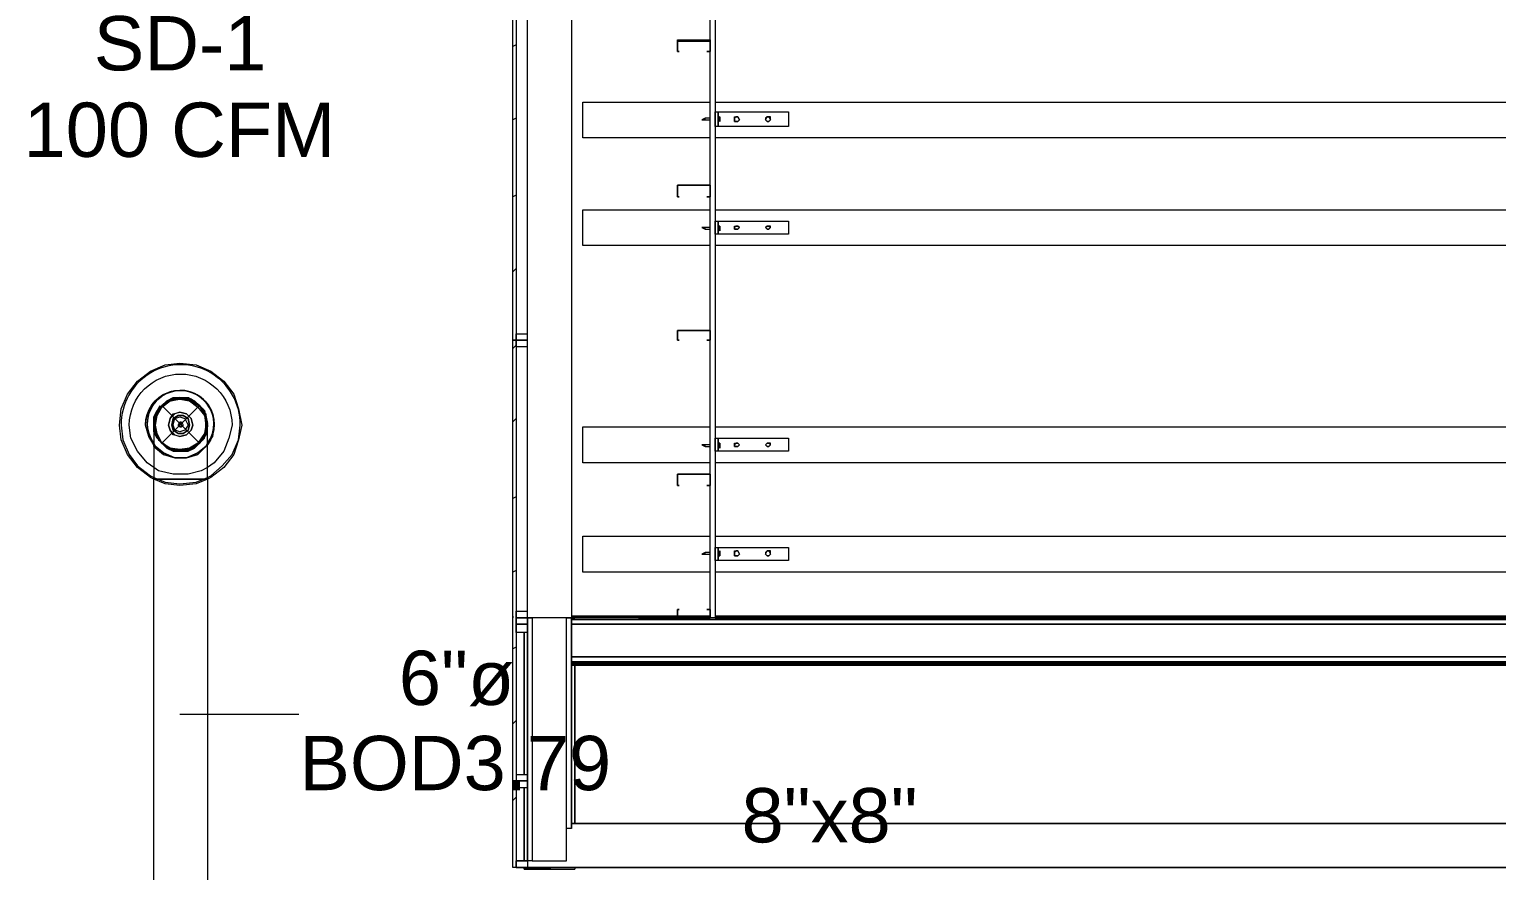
# Model space of a CAD drawing. Header units: metres. Extents: x 29 to 268, y -7 to 151.
# Drawn here: x 56 to 60.121, y 12.155 to 14.518 of the extents above; entities that cross this region are included whole.
import ezdxf

# ---------------------------------------------------------------- set-up
doc = ezdxf.new("R2010")
doc.units = ezdxf.units.M
doc.layers.add('HVAC - Ductos', color=5, linetype='Continuous', lineweight=50)
doc.layers.add('PDF2_Geometry', color=7, linetype='Continuous', true_color=0xaaaaaa)
doc.layers.add('PDF2_Text', color=7, linetype='Continuous')
doc.styles.add('PDF Helvetica', font='')
doc.styles.get('PDF Helvetica').set_extended_font_data('Helvetica')

msp = doc.modelspace()

# ---------------------------------------------------------------- linework, layer by layer
at = {"layer": 'HVAC - Ductos', "lineweight": 0}
for points in [[(56.3492, 12.0131), (56.3492, 13.2552), (56.34, 13.2598), (56.3033, 13.2873), (56.2758, 13.3239), (56.2575, 13.3652), (56.2529, 13.4065), (56.2575, 13.4523), (56.2758, 13.4935), (56.3033, 13.5302), (56.34, 13.5577), (56.3813, 13.5761), (56.4225, 13.5807), (56.4683, 13.5761), (56.5095, 13.5577), (56.5463, 13.5302), (56.5737, 13.4935), (56.5875, 13.4523), (56.5967, 13.4065), (56.5875, 13.3652), (56.5737, 13.3239), (56.5463, 13.2873), (56.5095, 13.2598), (56.5004, 13.2552), (56.5004, 12.0131)], [(56.3492, 13.4065), (56.3537, 13.4294), (56.3583, 13.4477), (56.3721, 13.4615), (56.3537, 13.4386), (56.3492, 13.4065), (56.3537, 13.3881), (56.3583, 13.3698), (56.3492, 13.3881), (56.3492, 13.4019), (56.3492, 13.4065), (56.3492, 13.4294), (56.3583, 13.4477), (56.3721, 13.4615), (56.3858, 13.4752), (56.4041, 13.4844), (56.4225, 13.4844), (56.4041, 13.4798), (56.3858, 13.4707), (56.3721, 13.4615), (56.3949, 13.4798), (56.4225, 13.4844), (56.4454, 13.4844), (56.4637, 13.4752), (56.4775, 13.4615), (56.4913, 13.4477), (56.4958, 13.4294), (56.5004, 13.4065), (56.4958, 13.3789), (56.5004, 13.4065)], [(56.3537, 13.4386), (56.3537, 13.434), (56.3537, 13.4386), (56.3583, 13.4477), (56.3721, 13.4615), (56.3858, 13.4752), (56.3949, 13.4798), (56.4041, 13.4844), (56.4225, 13.4844), (56.4271, 13.4844), (56.4454, 13.4844), (56.45, 13.4798), (56.4546, 13.4798), (56.4546, 13.4752), (56.4546, 13.4798), (56.45, 13.4798)], [(56.3904, 13.3423), (56.3949, 13.3377), (56.3995, 13.3377), (56.4225, 13.3331), (56.4408, 13.3377), (56.4591, 13.3469), (56.4775, 13.3561), (56.4867, 13.3698), (56.4958, 13.3881), (56.4958, 13.4065), (56.4958, 13.4294), (56.4867, 13.4477), (56.4775, 13.4615), (56.4591, 13.4707), (56.4408, 13.4798), (56.4225, 13.4844), (56.4546, 13.4798), (56.45, 13.4798), (56.4225, 13.4844), (56.3995, 13.4798)], [(56.3949, 13.4798), (56.3949, 13.4798)], [(56.3995, 13.4752), (56.4225, 13.4844), (56.45, 13.4752)], [(56.4271, 13.4844), (56.4271, 13.4844)], [(56.4958, 13.3835), (56.4958, 13.3789), (56.4913, 13.3789), (56.4775, 13.3561), (56.4958, 13.3789), (56.4775, 13.3561), (56.4913, 13.3698), (56.4958, 13.3881), (56.5004, 13.4019), (56.5004, 13.4065), (56.4958, 13.4386), (56.4775, 13.4615), (56.4546, 13.4798)], [(56.4546, 13.4798), (56.4637, 13.4752), (56.4775, 13.4615), (56.4913, 13.4477), (56.4913, 13.4386), (56.4958, 13.4386), (56.4958, 13.434), (56.4958, 13.4294), (56.5004, 13.4065), (56.5004, 13.4019)], [(56.3537, 13.3789), (56.3721, 13.3561), (56.3537, 13.3789), (56.3537, 13.3835), (56.3492, 13.4065), (56.3537, 13.434), (56.3537, 13.4386), (56.3675, 13.4615)], [(56.3583, 13.4386), (56.3721, 13.4615), (56.3949, 13.4752)], [(56.3721, 13.4615), (56.3904, 13.4752)], [(56.4913, 13.4386), (56.4775, 13.4615), (56.4546, 13.4752), (56.4775, 13.4615), (56.4913, 13.4386), (56.4958, 13.434), (56.5004, 13.4111)], [(56.4913, 13.4386), (56.4958, 13.4386), (56.4958, 13.434)], [(56.3492, 13.4111), (56.3537, 13.434)], [(56.3537, 13.434), (56.3492, 13.4294), (56.3492, 13.4065), (56.3492, 13.4019)], [(56.3492, 13.4065), (56.3492, 13.4065)], [(56.3492, 13.4065), (56.3537, 13.3789), (56.3492, 13.4065)], [(56.3492, 13.4065), (56.3492, 13.4019), (56.3492, 13.3835), (56.3492, 13.3561), (56.3492, 13.3194), (56.3492, 13.2735), (56.3492, 13.2552), (56.3583, 13.2552), (56.3721, 13.2552), (56.3858, 13.2552), (56.4041, 13.2552), (56.4225, 13.2552), (56.4454, 13.2552), (56.4637, 13.2552), (56.4775, 13.2552), (56.4913, 13.2552), (56.4958, 13.2552), (56.5004, 13.2552), (56.5004, 13.3011), (56.5004, 13.3377), (56.5004, 13.3744), (56.5004, 13.3973), (56.5004, 13.4065)], [(56.4913, 13.434), (56.4958, 13.4065), (56.4913, 13.3835)], [(56.5004, 13.4065), (56.5004, 13.4065)], [(56.3537, 13.3789), (56.3537, 13.3789)], [(56.3949, 13.3423), (56.3721, 13.3561), (56.3583, 13.3789)], [(56.3583, 13.3698), (56.3721, 13.3561)], [(56.3721, 13.3561), (56.3583, 13.3698)], [(56.3721, 13.3561), (56.3858, 13.3423)], [(56.3858, 13.3469), (56.3721, 13.3561)], [(56.4041, 13.3377), (56.3858, 13.3469)], [(56.3858, 13.3423), (56.4041, 13.3331)], [(56.4225, 13.3331), (56.4041, 13.3377)], [(56.4041, 13.3331), (56.4225, 13.3331)], [(56.5004, 13.2873), (56.4821, 13.2781), (56.4454, 13.269), (56.4041, 13.269), (56.3629, 13.2781), (56.3492, 13.2873)], [(56.3492, 13.2598), (56.3813, 13.2461), (56.4225, 13.2415), (56.4683, 13.2461), (56.5004, 13.2598)], [(56.5004, 13.2552), (56.4683, 13.2415), (56.4225, 13.2369), (56.3813, 13.2415), (56.3492, 13.2552)], [(56.5004, 13.2552), (56.4958, 13.2552), (56.4913, 13.2552), (56.4775, 13.2552), (56.4637, 13.2552), (56.4454, 13.2552), (56.4225, 13.2552), (56.4041, 13.2552), (56.3858, 13.2552), (56.3721, 13.2552), (56.3583, 13.2552), (56.3492, 13.2552)], [(56.4225, 12.5952), (56.7571, 12.5952)]]:
    msp.add_lwpolyline(points, dxfattribs=at)
for points in [[(56.5004, 13.2598), (56.5095, 13.2644), (56.5417, 13.2919), (56.5691, 13.3239), (56.5875, 13.3652), (56.5921, 13.4065, 1.013813), (56.2575, 13.4065), (56.2621, 13.3652), (56.2804, 13.3239), (56.3033, 13.2919), (56.34, 13.2644), (56.3492, 13.2598)], [(56.3492, 13.2873), (56.3308, 13.3011), (56.3033, 13.3331), (56.2849, 13.3698), (56.2804, 13.4065, -0.994385), (56.5691, 13.4065), (56.56, 13.3698), (56.5463, 13.3331), (56.5187, 13.3011), (56.5004, 13.2873)]]:
    msp.add_lwpolyline(points, format="xyb", dxfattribs=at)
msp.add_lwpolyline([(56.5187, 13.4065, 1.010271), (56.3263, 13.4065, -1.389537), (56.5004, 13.3515), (56.5141, 13.3744), (56.5187, 13.4065), (56.5141, 13.3744), (56.5004, 13.3561, 1.403641), (56.3308, 13.4065), (56.3354, 13.3744), (56.3492, 13.3561, -1.404243)], format="xyb", close=True, dxfattribs=at)
for points in [[(56.4913, 13.3835), (56.4729, 13.3561), (56.45, 13.3423), (56.4225, 13.3377), (56.3949, 13.3423), (56.3721, 13.3561), (56.3583, 13.3835), (56.3537, 13.4065), (56.3583, 13.434), (56.3721, 13.4569), (56.3949, 13.4752), (56.4225, 13.4798), (56.45, 13.4752), (56.4729, 13.4569), (56.4913, 13.434), (56.4958, 13.4065)], [(56.3995, 13.4798), (56.3949, 13.4798), (56.3904, 13.4752), (56.3949, 13.4798)], [(56.3949, 13.4248), (56.3904, 13.4065), (56.3949, 13.4248), (56.4041, 13.4386), (56.4225, 13.4431), (56.4408, 13.4386), (56.4546, 13.4248), (56.4591, 13.4065), (56.4546, 13.4248), (56.4408, 13.4386), (56.4225, 13.4431), (56.4087, 13.4386)], [(56.3263, 13.4065), (56.3354, 13.3744), (56.3492, 13.3515), (56.3354, 13.3744)], [(56.4546, 13.3927), (56.4591, 13.4065), (56.4546, 13.3927), (56.4408, 13.3789), (56.4225, 13.3744), (56.4041, 13.3789), (56.3949, 13.3927), (56.3904, 13.4065), (56.3949, 13.3927), (56.4087, 13.3789), (56.4225, 13.3744), (56.4408, 13.3789)], [(56.4041, 13.4248), (56.3995, 13.4065), (56.4041, 13.4248), (56.4179, 13.434), (56.4317, 13.434), (56.4454, 13.4248), (56.45, 13.4065), (56.4454, 13.4248), (56.4317, 13.434), (56.4179, 13.434)], [(56.4454, 13.3927), (56.45, 13.4065), (56.4454, 13.3927), (56.4317, 13.3835), (56.4179, 13.3835), (56.4041, 13.3927), (56.3995, 13.4065), (56.4041, 13.3927), (56.4179, 13.3835), (56.4317, 13.3835)], [(56.4363, 13.3927), (56.4225, 13.3881), (56.4087, 13.3927), (56.4041, 13.4065), (56.4087, 13.4248), (56.4225, 13.4294), (56.4363, 13.4248), (56.4454, 13.4065)], [(56.4271, 13.4111), (56.4225, 13.4111), (56.4179, 13.4065), (56.4225, 13.4157), (56.4271, 13.4157), (56.4317, 13.4065), (56.4271, 13.4019), (56.4225, 13.4019), (56.4179, 13.4065), (56.4225, 13.4019), (56.4271, 13.4019), (56.4271, 13.4065)], [(56.3537, 13.3469), (56.3767, 13.3285), (56.4087, 13.3148), (56.4408, 13.3148), (56.4729, 13.3285), (56.4958, 13.3469), (56.5004, 13.3561), (56.4958, 13.3469), (56.4729, 13.3285), (56.4408, 13.3148), (56.4087, 13.3148), (56.3767, 13.3285), (56.3537, 13.3469), (56.3492, 13.3561)], [(56.4546, 13.3377), (56.4225, 13.3331), (56.3949, 13.3377), (56.3721, 13.3561), (56.3949, 13.3377), (56.4225, 13.3331), (56.4546, 13.3377), (56.4775, 13.3561)], [(56.4454, 13.3331), (56.4637, 13.3423), (56.4775, 13.3561), (56.4546, 13.3423), (56.4546, 13.3377), (56.45, 13.3377), (56.4225, 13.3331)], [(56.4958, 13.3469), (56.4729, 13.3239), (56.4408, 13.3148), (56.4087, 13.3148), (56.3767, 13.3239), (56.3492, 13.3469), (56.3492, 13.3515), (56.3492, 13.3469), (56.3767, 13.3239), (56.4087, 13.3148), (56.4408, 13.3148), (56.4729, 13.3239), (56.4958, 13.3469), (56.5004, 13.3515)]]:
    msp.add_lwpolyline(points, close=True, dxfattribs=at)
at = {"layer": 'PDF2_Geometry', "lineweight": 0}
for points in [[(57.5225, 16.9219), (57.5225, 12.8656), (57.3987, 12.8656), (57.3987, 18.5353)], [(57.9121, 12.8656), (57.8204, 12.8656), (57.7104, 12.8656), (57.8204, 12.8656), (57.9121, 12.8656), (57.9121, 16.9219), (57.9259, 16.9219), (57.9259, 12.8656), (60.6255, 12.8656), (57.9259, 12.8656)], [(57.3667, 14.4744), (57.3575, 14.4698)], [(57.8204, 14.4835), (57.8204, 14.4835)], [(57.825, 14.4561), (57.825, 14.4561)], [(57.9029, 14.4561), (57.9029, 14.4561)], [(57.9121, 14.2131), (57.5546, 14.2131), (57.5546, 14.3139), (57.9121, 14.3139)], [(57.9259, 14.3139), (60.6255, 14.3139)], [(57.3667, 14.2681), (57.3575, 14.2636)], [(57.9121, 14.2681), (57.8983, 14.2681), (57.8891, 14.2636), (57.8983, 14.2636), (57.9121, 14.2636)], [(57.8983, 14.2636), (57.8983, 14.2681)], [(57.9396, 14.2727), (57.935, 14.2681)], [(57.935, 14.2636), (57.9396, 14.259)], [(60.6255, 14.2131), (57.9259, 14.2131)], [(57.8204, 14.0802), (57.8204, 14.0802)], [(57.8204, 14.0802), (57.8204, 14.0802)], [(57.3667, 14.0527), (57.3575, 14.0481)], [(57.825, 14.0481), (57.825, 14.0481)], [(57.9029, 14.0481), (57.9029, 14.0481)], [(57.9121, 13.9107), (57.5546, 13.9107), (57.5546, 14.0115), (57.9121, 14.0115)], [(57.9259, 14.0115), (60.6255, 14.0115)], [(57.9121, 13.9611), (57.8983, 13.9611), (57.8891, 13.9611), (57.8983, 13.9565), (57.9121, 13.9565)], [(57.8983, 13.9565), (57.8983, 13.9611)], [(57.9396, 13.9657), (57.935, 13.9657)], [(57.935, 13.9565), (57.9396, 13.9519)], [(60.6255, 13.9107), (57.9259, 13.9107)], [(57.3667, 13.8465), (57.3575, 13.8373)], [(57.3987, 13.6265), (57.3667, 13.6265), (57.3667, 13.6448), (57.3667, 13.6631), (57.3987, 13.6631)], [(57.3987, 13.6448), (57.3667, 13.6448), (57.3987, 13.6448)], [(57.8204, 13.6723), (57.8204, 13.6723)], [(57.8204, 13.6723), (57.8204, 13.6723)], [(57.825, 13.6448), (57.825, 13.6448)], [(57.9029, 13.6448), (57.9029, 13.6448)], [(57.3667, 13.6311), (57.3575, 13.6219)], [(57.3667, 13.4248), (57.3575, 13.4157)], [(57.9121, 13.3011), (57.5546, 13.3011), (57.5546, 13.4019), (57.9121, 13.4019)], [(57.9259, 13.4019), (60.6255, 13.4019)], [(57.9396, 13.3561), (57.935, 13.3561)], [(57.9121, 13.3515), (57.8983, 13.3515), (57.8891, 13.3515), (57.8983, 13.3469), (57.9121, 13.3469)], [(57.8983, 13.3469), (57.8983, 13.3515)], [(57.935, 13.3469), (57.9396, 13.3423)], [(60.6255, 13.3011), (57.9259, 13.3011)], [(57.825, 13.2369), (57.825, 13.2369)], [(57.9029, 13.2369), (57.9029, 13.2369)], [(57.3667, 13.2048), (57.3575, 13.2002)], [(57.9121, 12.994), (57.5546, 12.994), (57.5546, 13.0948), (57.9121, 13.0948)], [(57.9259, 13.0948), (60.6255, 13.0948)], [(57.9121, 13.0489), (57.8983, 13.0489), (57.8891, 13.0444), (57.8983, 13.0444), (57.9121, 13.0444)], [(57.8983, 13.0444), (57.8983, 13.0489)], [(57.9396, 13.0535), (57.935, 13.0489)], [(57.935, 13.0398), (57.9396, 13.0398)], [(57.3667, 12.9985), (57.3575, 12.994)], [(60.6255, 12.994), (57.9259, 12.994)], [(57.3667, 12.1644), (57.3575, 12.1644), (57.3575, 12.4073), (57.3575, 12.8656), (57.3575, 12.8702), (57.3575, 12.8656)], [(57.3987, 12.8473), (57.3667, 12.8473), (57.3667, 12.8656), (57.3667, 12.884), (57.3987, 12.884)], [(57.3667, 12.3889), (57.3987, 12.3889), (57.3987, 12.1827), (57.3987, 12.8656), (57.4125, 12.8656), (57.4125, 12.1827), (57.5087, 12.1827), (57.5087, 12.8656), (57.4125, 12.8656), (57.4125, 12.1827), (57.3987, 12.1827), (57.3987, 12.3889)], [(57.3987, 12.8656), (57.3667, 12.8656), (57.3987, 12.8656)], [(57.5225, 12.2881), (57.5225, 12.2743), (57.5225, 12.8656), (57.5225, 12.2743), (57.5087, 12.2743), (57.5087, 12.8656), (57.5225, 12.8656), (57.5225, 12.2881), (57.5225, 12.8656), (57.5317, 12.8656), (57.5225, 12.8656), (57.3987, 12.8656), (57.3987, 12.1644), (57.4629, 12.1644), (57.4629, 12.1598), (57.3895, 12.1598), (57.3895, 12.1644), (57.3895, 12.1598), (57.4629, 12.1598), (57.4629, 12.1644), (57.3987, 12.1644), (57.4125, 12.1644), (57.5087, 12.1644), (57.5225, 12.1644), (57.3987, 12.1644)], [(57.3987, 12.8656), (57.3987, 12.1827), (57.3987, 12.8656)], [(57.5225, 12.8656), (57.5225, 12.8656)], [(57.825, 12.8886), (57.825, 12.8886)], [(57.9029, 12.8886), (57.9029, 12.8886)], [(57.3987, 12.8243), (57.3987, 12.4256)], [(57.3667, 12.7831), (57.3575, 12.7785)], [(57.3667, 12.5769), (57.3575, 12.5677)], [(57.3667, 12.4256), (57.3667, 12.4073), (57.3667, 12.1644), (57.3575, 12.1644), (57.3575, 12.4073), (57.3667, 12.4073), (57.3667, 12.3889), (57.3667, 12.1827)], [(57.3987, 12.4073), (57.3667, 12.4073), (57.3987, 12.4073)], [(57.3667, 12.3615), (57.3575, 12.3523)], [(61.07, 12.2881), (57.5225, 12.2881), (61.07, 12.2881)], [(57.5225, 12.2743), (57.5225, 12.2743)], [(57.3987, 12.1827), (57.3987, 12.1827)], [(57.4629, 12.1598), (57.4629, 12.1644)], [(57.5225, 12.1644), (57.4629, 12.1644)], [(57.4629, 12.1598), (57.4629, 12.1644)], [(57.5225, 12.1644), (57.4629, 12.1644)], [(57.4629, 12.1598), (57.5317, 12.1598)], [(57.4629, 12.1598), (57.5317, 12.1598)], [(57.5317, 12.1644), (57.5317, 12.1598)], [(57.5317, 12.1644), (57.5317, 12.1598)]]:
    msp.add_lwpolyline(points, dxfattribs=at)
for points in [[(57.3575, 14.7219), (57.3667, 14.7219), (57.3667, 13.6448), (57.3575, 13.6448)], [(57.8204, 14.4835), (57.8204, 14.4881), (57.9075, 14.4881), (57.9121, 14.4881), (57.9121, 14.4835), (57.9121, 14.4561), (57.9029, 14.4561), (57.9121, 14.4561), (57.9121, 14.4835), (57.9075, 14.4835), (57.8204, 14.4835), (57.8204, 14.4561)], [(57.825, 14.4561), (57.8204, 14.4561)], [(57.9259, 14.2865), (57.935, 14.2865), (58.1321, 14.2865), (58.1321, 14.2453), (57.935, 14.2453), (57.9259, 14.2453)], [(57.935, 14.2865), (57.935, 14.2453)], [(57.9396, 14.2636), (57.9396, 14.259), (57.9396, 14.2636), (57.9396, 14.2727), (57.9396, 14.2636), (57.9396, 14.259), (57.9396, 14.2636), (57.9396, 14.2727)], [(57.9809, 14.2636), (57.9809, 14.259), (57.99, 14.259), (57.9946, 14.2636), (57.99, 14.2727), (57.9854, 14.2727), (57.9809, 14.2681)], [(57.9946, 14.2636), (57.99, 14.259), (57.9809, 14.259), (57.9809, 14.2636), (57.9809, 14.2727), (57.99, 14.2727)], [(58.0679, 14.2636), (58.0725, 14.259), (58.0771, 14.259), (58.0817, 14.2636), (58.0817, 14.2727), (58.0725, 14.2727), (58.0679, 14.2681)], [(58.0817, 14.2636), (58.0771, 14.259), (58.0725, 14.259), (58.0679, 14.2636), (58.0725, 14.2727), (58.0771, 14.2727)], [(57.8204, 14.0802), (57.9075, 14.0802), (57.9121, 14.0802), (57.9121, 14.0481), (57.9029, 14.0481), (57.9121, 14.0481), (57.9121, 14.0802), (57.9075, 14.0802), (57.8204, 14.0802), (57.8204, 14.0481)], [(57.825, 14.0481), (57.8204, 14.0481)], [(57.9259, 13.9794), (57.935, 13.9794), (58.1321, 13.9794), (58.1321, 13.9427), (57.935, 13.9427), (57.9259, 13.9427)], [(57.935, 13.9794), (57.935, 13.9427)], [(57.9396, 13.9611), (57.9396, 13.9565), (57.9396, 13.9519), (57.9396, 13.9565), (57.9396, 13.9611), (57.9396, 13.9657), (57.9396, 13.9611), (57.9396, 13.9565), (57.9396, 13.9611), (57.9396, 13.9657)], [(57.9809, 13.9611), (57.9809, 13.9565), (57.99, 13.9565), (57.9946, 13.9611), (57.99, 13.9657), (57.9854, 13.9657)], [(57.9946, 13.9611), (57.99, 13.9565), (57.9809, 13.9565), (57.9809, 13.9611), (57.9809, 13.9657), (57.99, 13.9657)], [(58.0679, 13.9611), (58.0725, 13.9565), (58.0771, 13.9565), (58.0817, 13.9611), (58.0817, 13.9657), (58.0725, 13.9657)], [(58.0817, 13.9611), (58.0771, 13.9565), (58.0725, 13.9565), (58.0679, 13.9611), (58.0725, 13.9657), (58.0771, 13.9657)], [(57.3575, 13.6448), (57.3667, 13.6448), (57.3667, 12.4073), (57.3575, 12.4073)], [(57.8204, 13.6723), (57.9075, 13.6723), (57.9121, 13.6723), (57.9121, 13.6448), (57.9029, 13.6448), (57.9121, 13.6448), (57.9121, 13.6723), (57.9075, 13.6723), (57.8204, 13.6723), (57.8204, 13.6448)], [(57.825, 13.6448), (57.8204, 13.6448)], [(57.9259, 13.3698), (57.935, 13.3698), (58.1321, 13.3698), (58.1321, 13.3331), (57.935, 13.3331), (57.9259, 13.3331)], [(57.935, 13.3698), (57.935, 13.3331)], [(57.9396, 13.3515), (57.9396, 13.3469), (57.9396, 13.3423), (57.9396, 13.3469), (57.9396, 13.3515), (57.9396, 13.3561), (57.9396, 13.3515), (57.9396, 13.3469), (57.9396, 13.3515), (57.9396, 13.3561)], [(57.9809, 13.3515), (57.9809, 13.3469), (57.99, 13.3469), (57.9946, 13.3515), (57.99, 13.3561), (57.9854, 13.3561)], [(57.9946, 13.3515), (57.99, 13.3469), (57.9809, 13.3469), (57.9809, 13.3515), (57.9809, 13.3561), (57.99, 13.3561)], [(58.0679, 13.3515), (58.0725, 13.3469), (58.0771, 13.3469), (58.0817, 13.3515), (58.0817, 13.3561), (58.0725, 13.3561)], [(58.0817, 13.3515), (58.0771, 13.3469), (58.0725, 13.3469), (58.0679, 13.3515), (58.0725, 13.3561), (58.0771, 13.3561)], [(57.8204, 13.2644), (57.8204, 13.269), (57.9075, 13.269), (57.9121, 13.269), (57.9121, 13.2644), (57.9121, 13.2369), (57.9029, 13.2369), (57.9121, 13.2369), (57.9121, 13.2644), (57.9121, 13.269), (57.9075, 13.269), (57.8204, 13.269), (57.8204, 13.2644), (57.8204, 13.2369)], [(57.825, 13.2369), (57.8204, 13.2369)], [(57.9259, 13.0627), (57.935, 13.0627), (58.1321, 13.0627), (58.1321, 13.0261), (57.935, 13.0261), (57.9259, 13.0261)], [(57.935, 13.0627), (57.935, 13.0261)], [(57.9396, 13.0444), (57.9396, 13.0398), (57.9396, 13.0444), (57.9396, 13.0535), (57.9396, 13.0444), (57.9396, 13.0398), (57.9396, 13.0444), (57.9396, 13.0535)], [(57.9809, 13.0444), (57.9809, 13.0398), (57.99, 13.0398), (57.9946, 13.0444), (57.99, 13.0535), (57.9854, 13.0535), (57.9809, 13.0489)], [(57.9946, 13.0444), (57.99, 13.0398), (57.9809, 13.0398), (57.9809, 13.0444), (57.9809, 13.0535), (57.99, 13.0535)], [(58.0679, 13.0444), (58.0725, 13.0398), (58.0771, 13.0398), (58.0817, 13.0444), (58.0817, 13.0535), (58.0725, 13.0535), (58.0679, 13.0489)], [(58.0817, 13.0444), (58.0771, 13.0398), (58.0725, 13.0398), (58.0679, 13.0444), (58.0725, 13.0535), (58.0771, 13.0535)], [(57.9121, 12.8702), (57.8204, 12.8702), (57.5225, 12.8702), (57.8204, 12.8702)], [(61.07, 12.8611), (61.07, 12.8656), (57.5225, 12.8656), (57.5225, 12.8611)], [(61.07, 12.7373), (61.07, 12.8656), (57.5225, 12.8656), (57.5225, 12.7373), (61.07, 12.7373), (61.07, 12.7419), (61.07, 12.7556), (57.5225, 12.7556), (57.5225, 12.7419), (57.5225, 12.7373), (61.07, 12.7373), (57.5225, 12.7373)], [(61.07, 12.8473), (61.07, 12.8611), (57.5225, 12.8611), (57.5225, 12.8473)], [(57.8204, 12.8656), (57.8204, 12.8886)], [(57.825, 12.8886), (57.8204, 12.8886)], [(57.9121, 12.8886), (57.9029, 12.8886), (57.9121, 12.8886), (57.9121, 12.8656)], [(60.6255, 12.8702), (57.9259, 12.8702)], [(57.3987, 12.8473), (57.3667, 12.8473)], [(57.3987, 12.8243), (57.3667, 12.8243), (57.3667, 12.8473), (57.3667, 12.4256), (57.3987, 12.4256)], [(57.3895, 12.8243), (57.3895, 12.4256)], [(57.5225, 12.8473), (57.5225, 12.7556), (61.07, 12.7556), (61.07, 12.8473)], [(61.07, 12.7419), (57.5225, 12.7419)], [(57.5317, 12.2881), (57.5317, 12.7373)], [(61.07, 12.7327), (57.5225, 12.7327)], [(57.3895, 12.3889), (57.3895, 12.1827)], [(57.3667, 12.1644), (57.4033, 12.1644), (57.3667, 12.1644), (57.3667, 12.1827), (57.3987, 12.1827), (57.3667, 12.1827)], [(57.5225, 12.1644), (61.07, 12.1644)]]:
    msp.add_lwpolyline(points, close=True, dxfattribs=at)
at = {"layer": 'PDF2_Geometry', "color": 8, "lineweight": 0, "true_color": 0x808080}
msp.add_lwpolyline([(56.4867, 13.4523), (56.4454, 13.4798), (56.3995, 13.4798), (56.3629, 13.4523), (56.3492, 13.4065), (56.3629, 13.3652), (56.3995, 13.3377), (56.4454, 13.3377), (56.4867, 13.3652), (56.5004, 13.4065)], close=True, dxfattribs=at)
for points in [[(56.3721, 13.4615), (56.4775, 13.3561)], [(56.4775, 13.4615), (56.3721, 13.3561)]]:
    msp.add_lwpolyline(points, dxfattribs=at)

# ---------------------------------------------------------------- texts
at = {"layer": 'PDF2_Text', "lineweight": 0, "char_height": 0.15247, "attachment_point": 4, "style": 'PDF Helvetica'}
for s, insert in [('SD-1', (56.1805, 14.4779)), ('100 CFM', (55.9834, 14.235)), ('6"ø', (57.0376, 12.6949)), ('BOD3.79', (56.758, 12.4566)), ('8"x8"', (58.0002, 12.3099))]:
    msp.add_mtext(s, dxfattribs=dict(at, insert=insert))

doc.saveas('drawing.dxf')
